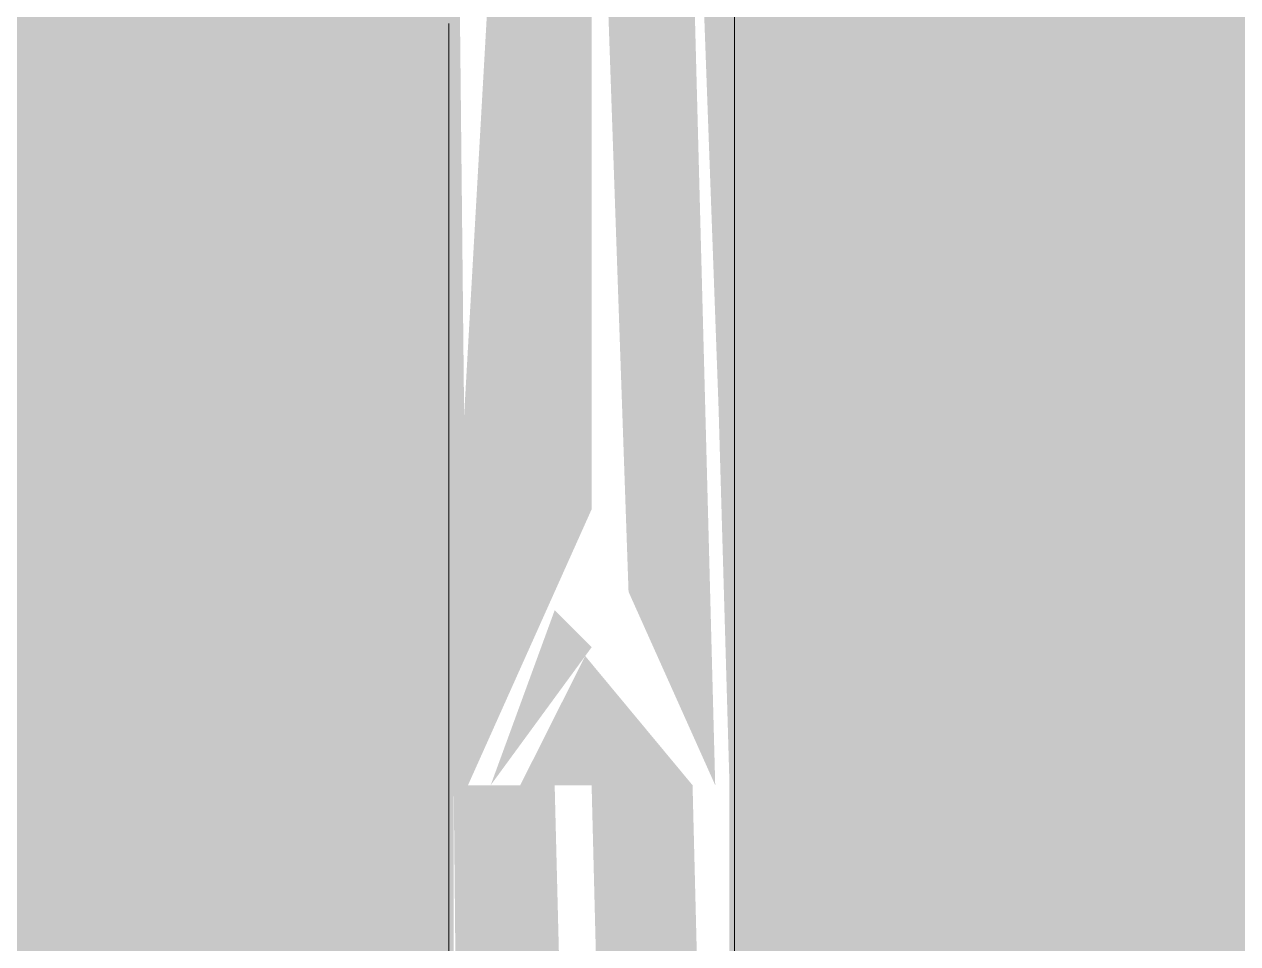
# Model space of a CAD drawing. Header units: inches. Extents: x -54868 to -186, y -265 to 853.
# Drawn here: x -16820.328 to -16818.202, y 291.972 to 293.583 of the extents above; entities that cross this region are included whole.
import ezdxf

# ---------------------------------------------------------------- set-up
doc = ezdxf.new("R2010")
doc.units = ezdxf.units.IN
doc.header["$MEASUREMENT"] = 0
doc.layers.add('Q-SPCQ', color=91, linetype='Continuous', lineweight=9)

# ---------------------------------------------------------------- blocks, each defined once
blk = doc.blocks.new('Basketball_Backstop-Performance_Sports_Systems-3103-Ceiling_Hung - 27_-0_ to 27_-11 7_8_-706978-Section 1')
at = {"layer": 'Q-SPCQ'}
h = blk.add_hatch(color=256, dxfattribs=at)
h.paths.add_polyline_path([(21251.251, 292.25), (21251.4278, 292.4917), (21251.3631, 292.5565), (21251.3028, 292.3916)], flags=0)
h.paths.add_polyline_path([(21251.2113, 292.25), (21251.4278, 292.7334), (21251.4278, 294.4436), (21251.2701, 294.4287), (21251.2331, 294), (21251.2505, 293.7082), (21251.2015, 292.8447)], flags=0)
blk.add_hatch(color=256, dxfattribs=at).paths.add_polyline_path([(21251.6443, 292.25), (21251.5921, 294.2264), (21251.4278, 294.4436), (21251.4925, 292.5889), (21251.6046, 292.3387)], flags=0)
h = blk.add_hatch(color=256, dxfattribs=at)
h.paths.add_polyline_path([(21251.6046, 292.25), (21251.4166, 292.4764), (21251.3028, 292.25), (21251.5528, 292.25)], flags=0)
h.paths.add_polyline_path([(21295.8659, 292.25), (21299.4278, 292.25), (21299.4278, 294), (21251.6125, 293.9404), (21251.6501, 292.913), (21251.6693, 292.25), (21291.0242, 292.25)], flags=0)
h.paths.add_polyline_path([(21228.0818, 292.25), (21251.2113, 292.25), (21251.193, 294), (21203.4278, 293.9404), (21203.4278, 292.25), (21223.2401, 292.25)], flags=0)
h = blk.add_hatch(color=256, dxfattribs=at)
h.paths.add_polyline_path([(21276.499, 290.5), (21299.4278, 290.5596), (21299.4278, 292.25), (21251.6693, 292.25), (21251.6693, 290.5), (21252.3028, 290.5596), (21252.3028, 291), (21252.4903, 291), (21252.4903, 290.5), (21271.6573, 290.5)], flags=0)
h.paths.add_polyline_path([(21250.5528, 290.5), (21251.1863, 290.5596), (21251.1863, 292.25), (21203.4278, 292.25), (21203.4278, 290.5), (21250.3653, 290.5596), (21250.3653, 291), (21250.5528, 291), (21250.5528, 290.5304)], flags=0)
h = blk.add_hatch(color=256, dxfattribs=at)
h.paths.add_polyline_path([(21251.4278, 288.75), (21251.3631, 289.0625), (21251.1863, 289.0625), (21251.251, 288.75), (21251.3631, 288.75)], flags=0)
h.paths.add_polyline_path([(21251.2219, 289.6875), (21251.4278, 289.6875), (21251.3631, 292.25), (21251.1863, 292.25), (21251.2113, 289.6875)], flags=0)
h = blk.add_hatch(color=256, dxfattribs=at)
h.paths.add_polyline_path([(21251.6443, 288.75), (21251.6693, 288.75), (21251.6, 289.0625), (21251.4278, 289.0625), (21251.4925, 288.75), (21251.6046, 288.75)], flags=0)
h.paths.add_polyline_path([(21251.6337, 289.6875), (21251.6693, 289.6875), (21251.6046, 292.25), (21251.4278, 292.25), (21251.4925, 289.6875), (21251.6046, 289.6875)], flags=0)
for p, q in [((21251.1778, 292.25), (21251.1778, 289.6875)), ((21251.6778, 289.6875), (21251.6778, 292.25))]:
    blk.add_line(p, q, dxfattribs=at)
at = {"layer": 'Q-SPCQ', "flags": 128}
for points in [[(21251.1778, 293.5849), (21251.1778, 293.5243), (21251.1778, 293.4616), (21251.1778, 293.397), (21251.1778, 293.3306), (21251.1778, 293.2624), (21251.1778, 293.1927), (21251.1778, 293.1214), (21251.1778, 293.0487), (21251.1778, 292.9747), (21251.1778, 292.8996), (21251.1778, 292.8234), (21251.1778, 292.7464), (21251.1778, 292.6685), (21251.1778, 292.5899), (21251.1778, 292.5108), (21251.1778, 292.4313), (21251.1778, 292.3515), (21251.1778, 292.2716), (21251.1778, 292.25)], [(21251.6778, 292.25), (21251.6778, 292.33), (21251.6778, 292.4098), (21251.6778, 292.4894), (21251.6778, 292.5686), (21251.6778, 292.6473), (21251.6778, 292.7254), (21251.6778, 292.8027), (21251.6778, 292.8791), (21251.6778, 292.9545), (21251.6778, 293.0288), (21251.6778, 293.1019), (21251.6778, 293.1736), (21251.6778, 293.2438), (21251.6778, 293.3124), (21251.6778, 293.3793), (21251.6778, 293.4444), (21251.6778, 293.5076), (21251.6778, 293.5688), (21251.6778, 293.6278)]]:
    blk.add_lwpolyline(points, dxfattribs=at)

msp = doc.modelspace()

# ---------------------------------------------------------------- block references
at = {"layer": 'Q-SPCQ'}
msp.add_blockref('Basketball_Backstop-Performance_Sports_Systems-3103-Ceiling_Hung - 27_-0_ to 27_-11 7_8_-706978-Section 1', (-38070.76169, 0), dxfattribs=at)

doc.saveas('drawing.dxf')
